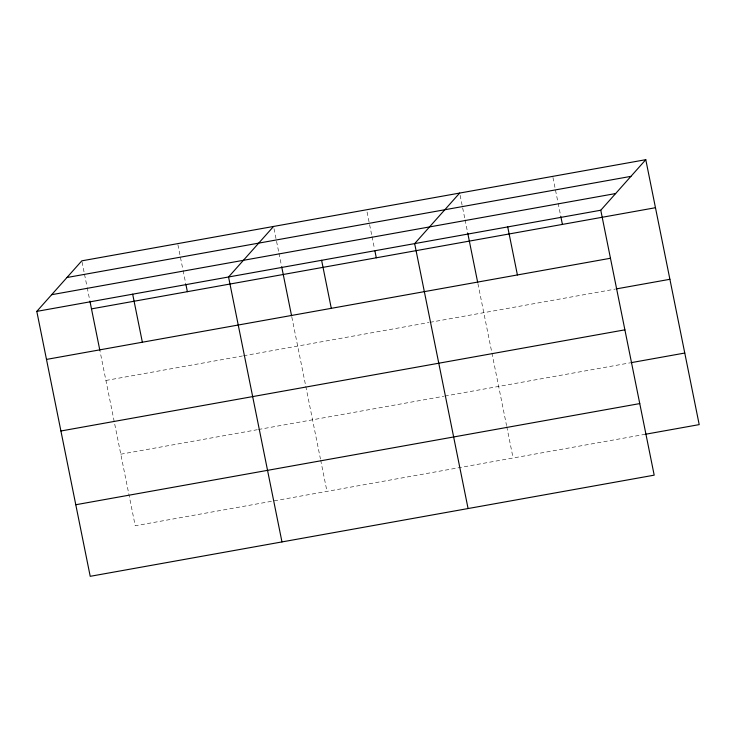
<?xml version="1.0" encoding="UTF-8"?>
<svg xmlns="http://www.w3.org/2000/svg" width="736" height="736" viewBox="0 0 736 736"><rect width="100%" height="100%" fill="white"/><g stroke="black" fill="none" stroke-linecap="round" stroke-linejoin="round"><path stroke-width="0.55" stroke-dasharray="3.68 2.76" d="M105.929 380.457L242.402 355.976M243.533 355.773L428.849 322.534M429.971 322.331L614.965 289.147M120.796 454.195L257.278 429.714M258.4 429.511L443.716 396.272M444.838 396.078L629.832 362.894M645.389 434.268L135.222 525.771L100.059 351.376M552.948 177.496L557.906 202.069M558.127 203.182L560.832 216.596M460.12 195.298L464.848 218.758M465.078 219.88L467.774 233.284M477.922 283.599L506.552 425.564M506.773 426.687L513.093 457.994M367.062 211.996L371.79 235.456M372.02 236.569L374.495 248.86M274.004 228.684L278.742 252.144M278.962 253.258L281.437 265.549M291.815 316.986L305.56 385.167M305.79 386.28L320.436 458.951M320.666 460.064L326.977 491.381M177.91 244.766L182.859 269.339M183.089 270.452L185.794 283.866M82.036 261.961L84.281 273.13M84.511 274.252L86.986 286.534M87.216 287.656L89.691 299.938"/><path stroke-width="1.1" d="M645.785 159.684L600.778 210.229L654.194 475.162L90.215 576.316L36.8 311.383L81.806 260.838L645.785 159.684L699.2 424.617L645.389 434.268M273.562 226.449L228.556 276.994L281.971 541.926M459.669 193.062L414.662 243.607L468.078 508.539M66.958 277.518L630.927 176.364M51.649 294.704L615.627 193.55M36.8 311.383L600.778 210.229M91.494 308.881L655.463 207.718M46.488 359.416L610.457 258.262M616.087 288.944L669.898 279.294M60.922 430.992L624.892 329.838M630.954 362.692L684.765 353.041M75.79 504.74L639.759 403.586M560.832 216.596L562.414 224.416M507.72 226.918L517.408 274.951M467.774 233.284L477.701 282.486M374.946 251.086L376.298 257.793M321.604 260.296L331.292 308.338M281.667 266.662L291.585 315.864M186.015 284.979L187.367 291.686M132.673 294.188L142.361 342.222M89.912 301.061L99.838 350.262"/></g></svg>
